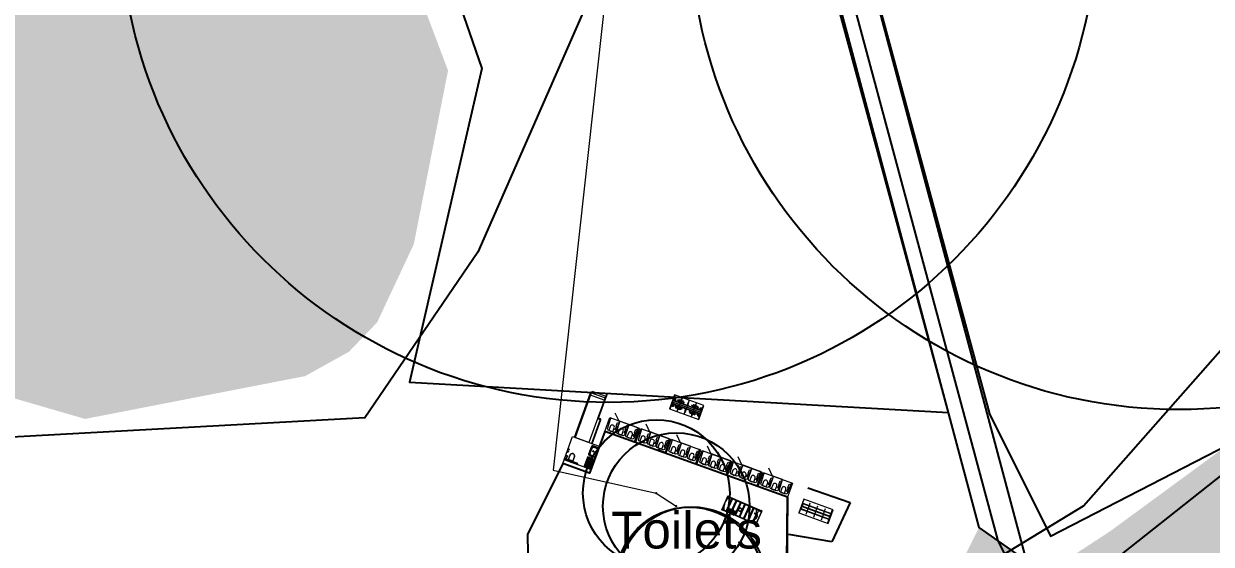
# Model space of a CAD drawing. Header units: metres. Extents: x 372109 to 376137, y 236217 to 239160.
# Drawn here: x 374176 to 374273.2, y 238316.3 to 238358.9 of the extents above; entities that cross this region are included whole.
import ezdxf

# ---------------------------------------------------------------- set-up
doc = ezdxf.new("R2010")
doc.units = ezdxf.units.M
doc.header["$MEASUREMENT"] = 0
doc.header["$PDMODE"] = 32
doc.header["$PDSIZE"] = 12
for name, color, linetype, lineweight, true_color in [('Areas ... Backstage', 16, 'Continuous', 25, 0x800000), ('Areas ... Camping', 96, 'Continuous', 25, 0x008000), ('Heras (internal)', 16, 'Continuous', 25, 0x800000), ('Natural ... Water', 176, 'Continuous', 25, 0x000080), ('NOC ... DK Radius', 216, 'Continuous', 25, 0x800080), ('Paths ... Roads', 56, 'Continuous', 25, 0x808000), ('Paths ... Trackway', 9, 'Continuous', 25, 0xc0c0c0), ('Power ... 32', 5, 'Continuous', 25, 0x0000ff), ('Power ... 63-3', 20, 'Continuous', 13, 0xfd5b07), ('Power ... Distro', 3, 'Continuous', 25, 0x00ff00), ('Services ... Water Lines', 5, 'Continuous', 25, 0x0000ff), ('Streets', 18, 'Continuous', 25, 0x000000), ('Structures', 18, 'Continuous', 18, 0x000000), ('Structures ... Internal', 9, 'Continuous', 0, 0xc0c0c0), ('Water ... Labels', 136, 'Continuous', 25, 0x008080), ('Water ... Points', 136, 'Continuous', 25, 0x008080)]:
    doc.layers.add(name, color=color, linetype=linetype, lineweight=lineweight, true_color=true_color)
doc.styles.add('textstyle165', font='Arial.ttf')

# ---------------------------------------------------------------- blocks, each defined once
blk = doc.blocks.new('Ontrax 3-bay Toilet')
at = {"layer": 'Structures', "flags": 128}
blk.add_lwpolyline([(1.276, 0.691), (1.276, 0.691), (1.276, 0.691), (1.276, -0.516), (-1.276, -0.516), (-1.276, 0.691)], close=True, dxfattribs=at)
at = {"layer": 'Structures ... Internal', "flags": 128}
for points in [[(-1.151, -0.516), (-1.276, -0.516), (-1.276, 0.691), (1.276, 0.691), (1.276, -0.516), (1.14, -0.516)], [(-1.224, -0.516), (-1.182, -0.516), (-1.183, -0.457), (-1.149, 0.425), (-1.072, 0.493), (-0.523, 0.493), (-0.442, 0.417), (-0.4, -0.516)], [(-1.163, 0.035), (-1.156, 0.228)], [(-1.096, -0.001), (-1.13, 0)], [(-1.121, 0.261), (-1.087, 0.259)], [(-1.054, 0.224), (-1.061, 0.032)], [(-0.937, 0.493), (-0.937, 0.155)], [(-0.585, 0.155), (-0.585, 0.493), (-0.937, 0.493)], [(-0.431, -0.516), (-0.389, -0.516), (-0.389, -0.457), (-0.356, 0.425), (-0.279, 0.493), (0.271, 0.493), (0.352, 0.417), (0.389, -0.516)], [(-0.37, 0.035), (-0.363, 0.228)], [(-0.303, -0.001), (-0.337, 0)], [(-0.328, 0.261), (-0.294, 0.259)], [(-0.261, 0.224), (-0.268, 0.032)], [(-0.145, 0.493), (-0.145, 0.155)], [(0.208, 0.155), (0.208, 0.493), (-0.145, 0.493)], [(0.357, -0.516), (0.399, -0.516), (0.398, -0.457), (0.432, 0.425), (0.509, 0.493), (1.058, 0.493), (1.139, 0.417), (1.181, -0.516)], [(0.417, 0.035), (0.424, 0.228)], [(0.484, -0.001), (0.45, 0)], [(0.46, 0.261), (0.494, 0.259)], [(0.527, 0.224), (0.52, 0.032)], [(0.641, 0.493), (0.641, 0.155)], [(0.994, 0.155), (0.994, 0.493), (0.641, 0.493)], [(-1.051, -0.349), (-1.178, -0.344), (-1.167, -0.041), (-1.04, -0.045), (-1.051, -0.349)], [(-1.158, -0.516), (-0.407, -0.516)], [(-0.389, -0.516), (0.357, -0.516)], [(-0.258, -0.349), (-0.385, -0.344), (-0.373, -0.041), (-0.248, -0.045), (-0.258, -0.349)], [(0.529, -0.349), (0.403, -0.344), (0.414, -0.041), (0.538, -0.045), (0.529, -0.349)], [(0.423, -0.458), (0.973, -1.008)]]:
    blk.add_lwpolyline(points, dxfattribs=at)
at = {"layer": 'Structures ... Internal'}
for points in [[(-1.13, 0), (-1.149, 0.001), (-1.164, 0.017), (-1.163, 0.035)], [(-1.156, 0.228), (-1.156, 0.247), (-1.14, 0.261), (-1.121, 0.261)], [(-1.061, 0.032), (-1.062, 0.013), (-1.077, -0.002), (-1.096, -0.001)], [(-1.087, 0.259), (-1.068, 0.259), (-1.053, 0.243), (-1.054, 0.224)], [(-0.937, 0.155), (-0.937, 0.057), (-0.858, -0.022), (-0.761, -0.022)], [(-0.774, 0.521), (-0.774, 0.526), (-0.768, 0.53), (-0.761, 0.53)], [(-0.761, 0.512), (-0.768, 0.512), (-0.774, 0.516), (-0.774, 0.521)], [(-0.772, 0.521), (-0.772, 0.524), (-0.767, 0.527), (-0.761, 0.527)], [(-0.761, 0.514), (-0.767, 0.514), (-0.772, 0.517), (-0.772, 0.521)], [(-0.761, 0.53), (-0.754, 0.53), (-0.748, 0.526), (-0.748, 0.521)], [(-0.761, 0.527), (-0.755, 0.527), (-0.75, 0.524), (-0.75, 0.521)], [(-0.748, 0.521), (-0.748, 0.516), (-0.754, 0.512), (-0.761, 0.512)], [(-0.75, 0.521), (-0.75, 0.517), (-0.755, 0.514), (-0.761, 0.514)], [(-0.761, -0.022), (-0.664, -0.022), (-0.585, 0.057), (-0.585, 0.155)], [(-0.337, 0), (-0.356, 0.001), (-0.371, 0.017), (-0.37, 0.035)], [(-0.363, 0.228), (-0.362, 0.247), (-0.347, 0.261), (-0.328, 0.261)], [(-0.268, 0.032), (-0.268, 0.013), (-0.284, -0.002), (-0.303, -0.001)], [(-0.294, 0.259), (-0.275, 0.259), (-0.26, 0.243), (-0.261, 0.224)], [(-0.145, 0.155), (-0.145, 0.057), (-0.066, -0.022), (0.032, -0.022)], [(0.018, 0.521), (0.018, 0.526), (0.024, 0.53), (0.032, 0.53)], [(0.032, 0.512), (0.024, 0.512), (0.018, 0.516), (0.018, 0.521)], [(0.021, 0.521), (0.021, 0.524), (0.026, 0.527), (0.032, 0.527)], [(0.032, 0.514), (0.026, 0.514), (0.021, 0.517), (0.021, 0.521)], [(0.032, 0.53), (0.039, 0.53), (0.045, 0.526), (0.045, 0.521)], [(0.032, 0.527), (0.037, 0.527), (0.042, 0.524), (0.042, 0.521)], [(0.045, 0.521), (0.045, 0.516), (0.039, 0.512), (0.032, 0.512)], [(0.042, 0.521), (0.042, 0.517), (0.037, 0.514), (0.032, 0.514)], [(0.032, -0.022), (0.129, -0.022), (0.208, 0.057), (0.208, 0.155)], [(0.45, 0), (0.431, 0.001), (0.417, 0.017), (0.417, 0.035)], [(0.424, 0.228), (0.425, 0.247), (0.441, 0.261), (0.46, 0.261)], [(0.52, 0.032), (0.519, 0.013), (0.503, -0.002), (0.484, -0.001)], [(0.494, 0.259), (0.513, 0.259), (0.527, 0.243), (0.527, 0.224)], [(0.641, 0.155), (0.641, 0.057), (0.72, -0.022), (0.817, -0.022)], [(0.804, 0.521), (0.804, 0.526), (0.81, 0.53), (0.817, 0.53)], [(0.817, 0.512), (0.81, 0.512), (0.804, 0.516), (0.804, 0.521)], [(0.807, 0.521), (0.807, 0.524), (0.811, 0.527), (0.817, 0.527)], [(0.817, 0.514), (0.811, 0.514), (0.807, 0.517), (0.807, 0.521)], [(0.817, 0.53), (0.825, 0.53), (0.831, 0.526), (0.831, 0.521)], [(0.817, 0.527), (0.823, 0.527), (0.828, 0.524), (0.828, 0.521)], [(0.831, 0.521), (0.831, 0.516), (0.825, 0.512), (0.817, 0.512)], [(0.828, 0.521), (0.828, 0.517), (0.823, 0.514), (0.817, 0.514)], [(0.817, -0.022), (0.915, -0.022), (0.994, 0.057), (0.994, 0.155)], [(-1.118, -0.528), (-1.125, -0.521), (-1.125, -0.51), (-1.118, -0.503)], [(-1.118, -0.503), (-1.112, -0.496), (-1.1, -0.496), (-1.093, -0.503)], [(-1.093, -0.528), (-1.1, -0.535), (-1.112, -0.535), (-1.118, -0.528)], [(-1.093, -0.503), (-1.087, -0.51), (-1.087, -0.521), (-1.093, -0.528)], [(-0.324, -0.528), (-0.33, -0.521), (-0.33, -0.51), (-0.324, -0.503)], [(-0.324, -0.503), (-0.317, -0.496), (-0.305, -0.496), (-0.299, -0.503)], [(-0.299, -0.528), (-0.305, -0.535), (-0.317, -0.535), (-0.324, -0.528)], [(-0.299, -0.503), (-0.289, -0.513), (-0.294, -0.524), (-0.299, -0.528)], [(0.461, -0.514), (0.461, -0.504), (0.469, -0.496), (0.479, -0.496)], [(0.479, -0.531), (0.469, -0.531), (0.461, -0.523), (0.461, -0.514)], [(0.479, -0.496), (0.488, -0.496), (0.496, -0.504), (0.496, -0.514)], [(0.496, -0.514), (0.496, -0.523), (0.488, -0.531), (0.479, -0.531)]]:
    blk.add_open_spline(points, degree=3, dxfattribs=at)
blk = doc.blocks.new('Ontrax 4-bay Urinal')
at = {"layer": 'Structures', "flags": 128}
blk.add_lwpolyline([(1.276, 0.58), (-1.276, 0.58), (-1.276, -0.626), (1.276, -0.626), (1.276, 0.58)], close=True, dxfattribs=at)
at = {"layer": 'Structures ... Internal', "flags": 128}
for points in [[(-1.234, 0.58), (-1.234, -0.626)], [(1.234, -0.279), (-1.234, -0.279), (-1.234, 0.233), (1.234, 0.233), (1.234, -0.279)], [(1.234, -0.046), (-1.234, -0.046), (-1.234, 0), (1.234, 0), (1.234, -0.046)], [(-1.208, 0), (-1.208, 0.208), (1.208, 0.208), (1.208, 0)], [(-0.664, 0.467), (-0.664, 0)], [(0, 0.467), (0, 0)], [(0.664, 0.467), (0.664, 0)], [(1.233, 0.58), (1.233, -0.626)], [(-1.208, -0.046), (-1.208, -0.254), (1.208, -0.254), (1.208, -0.046)], [(-0.664, -0.046), (-0.664, -0.513)], [(0, -0.046), (0, -0.513)], [(0.664, -0.046), (0.664, -0.513)]]:
    blk.add_lwpolyline(points, dxfattribs=at)
blk = doc.blocks.new('Ontrax Sink Unit')
at = {"layer": 'Structures', "flags": 128}
blk.add_lwpolyline([(1.276, 0.613), (-1.275, 0.613), (-1.275, -0.594), (1.276, -0.594), (1.276, 0.613)], close=True, dxfattribs=at)
at = {"layer": 'Structures ... Internal', "flags": 128}
for points in [[(-1.234, 0.613), (-1.234, -0.594)], [(1.234, 0), (-1.234, 0), (-1.234, 0.036), (1.234, 0.036), (1.234, 0)], [(1.234, -0.161), (-1.233, -0.161), (-1.233, 0.181), (1.234, 0.181), (1.234, -0.161)], [(1.234, -0.11), (-1.233, -0.11), (-1.233, 0.13), (1.234, 0.13), (1.234, -0.11)], [(-1.217, 0.321), (-1.217, 0.206), (-1.208, 0.197), (-1.091, 0.195)], [(-0.805, 0.35), (-0.716, 0.25)], [(-0.672, 0.293), (-0.773, 0.383)], [(-0.651, 0.391), (-0.618, 0.504), (-0.586, 0.391)], [(-0.622, 0.406), (-0.622, 0.362)], [(-0.618, 0.613), (-0.618, 0.41)], [(-0.618, 0.329), (-0.618, 0.036)], [(-0.614, 0.362), (-0.614, 0.393), (-0.614, 0.406)], [(-0.563, 0.293), (-0.462, 0.383)], [(-0.429, 0.35), (-0.519, 0.249)], [(0, 0.613), (0, 0.036)], [(0, -0.594), (0, 0)], [(0.428, 0.35), (0.518, 0.249)], [(0.561, 0.293), (0.461, 0.383)], [(0.649, 0.391), (0.617, 0.504), (0.585, 0.391)], [(0.613, 0.362), (0.613, 0.393), (0.613, 0.406)], [(0.617, 0.613), (0.617, 0.41)], [(0.617, 0.329), (0.617, 0.036)], [(0.621, 0.406), (0.621, 0.362)], [(0.671, 0.293), (0.771, 0.383)], [(0.804, 0.35), (0.714, 0.25)], [(1.216, 0.321), (1.216, 0.206), (1.207, 0.197), (1.09, 0.195)], [(1.234, 0.613), (1.234, -0.594)], [(-1.217, -0.302), (-1.217, -0.186), (-1.208, -0.177), (-1.091, -0.176)], [(-0.805, -0.33), (-0.716, -0.23)], [(-0.672, -0.274), (-0.773, -0.363)], [(-0.651, -0.371), (-0.618, -0.485), (-0.586, -0.371)], [(-0.622, -0.387), (-0.622, -0.343)], [(-0.618, -0.31), (-0.618, 0)], [(-0.618, -0.594), (-0.618, -0.391)], [(-0.614, -0.343), (-0.614, -0.373), (-0.614, -0.387)], [(-0.563, -0.273), (-0.462, -0.363)], [(-0.429, -0.33), (-0.519, -0.23)], [(0.428, -0.33), (0.518, -0.23)], [(0.561, -0.273), (0.461, -0.363)], [(0.649, -0.371), (0.617, -0.485), (0.585, -0.371)], [(0.613, -0.343), (0.613, -0.373), (0.613, -0.387)], [(0.617, -0.31), (0.617, 0)], [(0.617, -0.594), (0.617, -0.391)], [(0.621, -0.387), (0.621, -0.343)], [(0.671, -0.274), (0.771, -0.363)], [(0.804, -0.33), (0.714, -0.23)], [(1.216, -0.302), (1.216, -0.186), (1.207, -0.177), (1.09, -0.176)]]:
    blk.add_lwpolyline(points, dxfattribs=at)
at = {"layer": 'Structures ... Internal'}
for points in [[(-1.073, 0.341), (-1.132, 0.401), (-1.233, 0.39), (-1.233, 0.39)], [(-1.123, 0.294), (-1.156, 0.327), (-1.217, 0.321), (-1.217, 0.321)], [(-1.091, 0.195), (-1.091, 0.195), (-1.089, 0.26), (-1.123, 0.294)], [(-1.017, 0.18), (-1.017, 0.18), (-1.013, 0.282), (-1.073, 0.341)], [(-0.917, 0.284), (-0.917, 0.3), (-0.904, 0.313), (-0.889, 0.313)], [(-0.889, 0.256), (-0.904, 0.256), (-0.917, 0.269), (-0.917, 0.284)], [(-0.889, 0.313), (-0.873, 0.313), (-0.861, 0.3), (-0.861, 0.284)], [(-0.861, 0.284), (-0.861, 0.269), (-0.873, 0.256), (-0.889, 0.256)], [(-0.781, 0.323), (-0.829, 0.265), (-0.815, 0.181), (-0.815, 0.181)], [(-0.805, 0.383), (-0.814, 0.374), (-0.814, 0.359), (-0.805, 0.35)], [(-0.773, 0.383), (-0.782, 0.392), (-0.796, 0.392), (-0.805, 0.383)], [(-0.622, 0.393), (-0.64, 0.393), (-0.699, 0.39), (-0.745, 0.359)], [(-0.716, 0.25), (-0.699, 0.233), (-0.681, 0.241), (-0.672, 0.25)], [(-0.705, 0.258), (-0.711, 0.265), (-0.711, 0.276), (-0.705, 0.282)], [(-0.705, 0.282), (-0.698, 0.289), (-0.687, 0.289), (-0.681, 0.282)], [(-0.681, 0.258), (-0.687, 0.252), (-0.698, 0.252), (-0.705, 0.258)], [(-0.681, 0.282), (-0.674, 0.276), (-0.674, 0.265), (-0.681, 0.258)], [(-0.672, 0.25), (-0.663, 0.259), (-0.656, 0.277), (-0.672, 0.293)], [(-0.63, 0.358), (-0.637, 0.351), (-0.637, 0.341), (-0.63, 0.334)], [(-0.622, 0.362), (-0.625, 0.362), (-0.628, 0.36), (-0.63, 0.358)], [(-0.63, 0.334), (-0.623, 0.328), (-0.613, 0.328), (-0.606, 0.334)], [(-0.618, 0.41), (-0.62, 0.41), (-0.622, 0.409), (-0.622, 0.406)], [(-0.614, 0.406), (-0.614, 0.409), (-0.616, 0.41), (-0.618, 0.41)], [(-0.614, 0.393), (-0.598, 0.393), (-0.537, 0.39), (-0.489, 0.358)], [(-0.606, 0.358), (-0.609, 0.36), (-0.611, 0.362), (-0.614, 0.362)], [(-0.606, 0.334), (-0.6, 0.341), (-0.6, 0.351), (-0.606, 0.358)], [(-0.563, 0.249), (-0.572, 0.258), (-0.579, 0.277), (-0.563, 0.293)], [(-0.519, 0.249), (-0.535, 0.233), (-0.553, 0.24), (-0.563, 0.249)], [(-0.554, 0.282), (-0.56, 0.275), (-0.56, 0.265), (-0.554, 0.258)], [(-0.53, 0.282), (-0.537, 0.288), (-0.547, 0.288), (-0.554, 0.282)], [(-0.554, 0.258), (-0.547, 0.252), (-0.537, 0.252), (-0.53, 0.258)], [(-0.53, 0.258), (-0.524, 0.265), (-0.524, 0.275), (-0.53, 0.282)], [(-0.462, 0.383), (-0.453, 0.392), (-0.438, 0.392), (-0.429, 0.383)], [(-0.453, 0.323), (-0.41, 0.258), (-0.42, 0.18), (-0.42, 0.18)], [(-0.429, 0.383), (-0.42, 0.374), (-0.42, 0.359), (-0.429, 0.35)], [(-0.346, 0.312), (-0.361, 0.312), (-0.374, 0.3), (-0.374, 0.284)], [(-0.374, 0.284), (-0.374, 0.268), (-0.361, 0.256), (-0.346, 0.256)], [(-0.317, 0.284), (-0.317, 0.3), (-0.33, 0.312), (-0.346, 0.312)], [(-0.346, 0.256), (-0.33, 0.256), (-0.317, 0.268), (-0.317, 0.284)], [(-0.031, 0.18), (-0.031, 0.448), (0.001, 0.504), (0.001, 0.504)], [(0.001, 0.504), (0.001, 0.504), (0.033, 0.449), (0.033, 0.18)], [(0.316, 0.284), (0.316, 0.3), (0.329, 0.312), (0.345, 0.312)], [(0.345, 0.256), (0.329, 0.256), (0.316, 0.268), (0.316, 0.284)], [(0.345, 0.312), (0.36, 0.312), (0.373, 0.3), (0.373, 0.284)], [(0.373, 0.284), (0.373, 0.268), (0.36, 0.256), (0.345, 0.256)], [(0.452, 0.323), (0.409, 0.258), (0.419, 0.18), (0.419, 0.18)], [(0.428, 0.383), (0.419, 0.374), (0.419, 0.359), (0.428, 0.35)], [(0.461, 0.383), (0.452, 0.392), (0.437, 0.392), (0.428, 0.383)], [(0.613, 0.393), (0.597, 0.393), (0.536, 0.39), (0.488, 0.358)], [(0.518, 0.249), (0.534, 0.233), (0.552, 0.24), (0.561, 0.249)], [(0.529, 0.258), (0.522, 0.265), (0.522, 0.275), (0.529, 0.282)], [(0.529, 0.282), (0.535, 0.288), (0.546, 0.288), (0.553, 0.282)], [(0.553, 0.258), (0.546, 0.252), (0.535, 0.252), (0.529, 0.258)], [(0.553, 0.282), (0.559, 0.275), (0.559, 0.265), (0.553, 0.258)], [(0.561, 0.249), (0.57, 0.258), (0.578, 0.277), (0.561, 0.293)], [(0.605, 0.334), (0.599, 0.341), (0.599, 0.351), (0.605, 0.358)], [(0.605, 0.358), (0.607, 0.36), (0.61, 0.362), (0.613, 0.362)], [(0.629, 0.334), (0.622, 0.328), (0.612, 0.328), (0.605, 0.334)], [(0.613, 0.406), (0.613, 0.409), (0.615, 0.41), (0.617, 0.41)], [(0.617, 0.41), (0.619, 0.41), (0.621, 0.409), (0.621, 0.406)], [(0.621, 0.393), (0.639, 0.393), (0.698, 0.39), (0.744, 0.359)], [(0.621, 0.362), (0.624, 0.362), (0.627, 0.36), (0.629, 0.358)], [(0.629, 0.358), (0.635, 0.351), (0.635, 0.341), (0.629, 0.334)], [(0.671, 0.25), (0.662, 0.259), (0.654, 0.277), (0.671, 0.293)], [(0.714, 0.25), (0.698, 0.233), (0.68, 0.241), (0.671, 0.25)], [(0.68, 0.282), (0.673, 0.276), (0.673, 0.265), (0.68, 0.258)], [(0.703, 0.282), (0.697, 0.289), (0.686, 0.289), (0.68, 0.282)], [(0.68, 0.258), (0.686, 0.252), (0.697, 0.252), (0.703, 0.258)], [(0.703, 0.258), (0.71, 0.265), (0.71, 0.276), (0.703, 0.282)], [(0.771, 0.383), (0.78, 0.392), (0.795, 0.392), (0.804, 0.383)], [(0.78, 0.323), (0.828, 0.265), (0.813, 0.181), (0.813, 0.181)], [(0.804, 0.383), (0.813, 0.374), (0.813, 0.359), (0.804, 0.35)], [(0.888, 0.313), (0.872, 0.313), (0.859, 0.3), (0.859, 0.284)], [(0.859, 0.284), (0.859, 0.269), (0.872, 0.256), (0.888, 0.256)], [(0.916, 0.284), (0.916, 0.3), (0.903, 0.313), (0.888, 0.313)], [(0.888, 0.256), (0.903, 0.256), (0.916, 0.269), (0.916, 0.284)], [(1.016, 0.18), (1.016, 0.18), (1.012, 0.282), (1.072, 0.341)], [(1.072, 0.341), (1.131, 0.401), (1.232, 0.39), (1.232, 0.39)], [(1.09, 0.195), (1.09, 0.195), (1.088, 0.26), (1.121, 0.294)], [(1.121, 0.294), (1.155, 0.327), (1.216, 0.321), (1.216, 0.321)], [(-1.073, -0.321), (-1.132, -0.381), (-1.233, -0.37), (-1.233, -0.37)], [(-1.123, -0.274), (-1.156, -0.308), (-1.217, -0.302), (-1.217, -0.302)], [(-1.091, -0.176), (-1.091, -0.176), (-1.089, -0.241), (-1.123, -0.274)], [(-1.017, -0.16), (-1.017, -0.16), (-1.013, -0.262), (-1.073, -0.321)], [(-0.889, -0.236), (-0.904, -0.236), (-0.917, -0.249), (-0.917, -0.265)], [(-0.917, -0.265), (-0.917, -0.28), (-0.904, -0.293), (-0.889, -0.293)], [(-0.861, -0.265), (-0.861, -0.249), (-0.873, -0.236), (-0.889, -0.236)], [(-0.889, -0.293), (-0.873, -0.293), (-0.861, -0.28), (-0.861, -0.265)], [(-0.781, -0.303), (-0.829, -0.245), (-0.815, -0.161), (-0.815, -0.161)], [(-0.805, -0.363), (-0.814, -0.354), (-0.814, -0.339), (-0.805, -0.33)], [(-0.773, -0.363), (-0.782, -0.372), (-0.796, -0.372), (-0.805, -0.363)], [(-0.622, -0.373), (-0.64, -0.373), (-0.699, -0.37), (-0.745, -0.339)], [(-0.716, -0.23), (-0.699, -0.214), (-0.681, -0.221), (-0.672, -0.23)], [(-0.705, -0.239), (-0.711, -0.245), (-0.711, -0.256), (-0.705, -0.262)], [(-0.681, -0.239), (-0.687, -0.232), (-0.698, -0.232), (-0.705, -0.239)], [(-0.705, -0.262), (-0.698, -0.269), (-0.687, -0.269), (-0.681, -0.262)], [(-0.681, -0.262), (-0.674, -0.256), (-0.674, -0.245), (-0.681, -0.239)], [(-0.672, -0.23), (-0.663, -0.239), (-0.656, -0.257), (-0.672, -0.274)], [(-0.63, -0.338), (-0.637, -0.332), (-0.637, -0.321), (-0.63, -0.315)], [(-0.63, -0.315), (-0.623, -0.308), (-0.613, -0.308), (-0.606, -0.315)], [(-0.622, -0.343), (-0.625, -0.342), (-0.628, -0.341), (-0.63, -0.338)], [(-0.618, -0.391), (-0.62, -0.391), (-0.622, -0.389), (-0.622, -0.387)], [(-0.614, -0.387), (-0.614, -0.389), (-0.616, -0.391), (-0.618, -0.391)], [(-0.606, -0.338), (-0.609, -0.341), (-0.611, -0.342), (-0.614, -0.343)], [(-0.614, -0.373), (-0.598, -0.373), (-0.537, -0.371), (-0.489, -0.339)], [(-0.606, -0.315), (-0.6, -0.321), (-0.6, -0.332), (-0.606, -0.338)], [(-0.563, -0.23), (-0.572, -0.239), (-0.579, -0.257), (-0.563, -0.273)], [(-0.519, -0.23), (-0.535, -0.213), (-0.553, -0.221), (-0.563, -0.23)], [(-0.554, -0.262), (-0.56, -0.256), (-0.56, -0.245), (-0.554, -0.238)], [(-0.554, -0.238), (-0.547, -0.232), (-0.537, -0.232), (-0.53, -0.238)], [(-0.53, -0.262), (-0.537, -0.269), (-0.547, -0.269), (-0.554, -0.262)], [(-0.53, -0.238), (-0.524, -0.245), (-0.524, -0.256), (-0.53, -0.262)], [(-0.462, -0.363), (-0.453, -0.372), (-0.438, -0.372), (-0.429, -0.363)], [(-0.453, -0.303), (-0.41, -0.238), (-0.42, -0.161), (-0.42, -0.161)], [(-0.429, -0.363), (-0.42, -0.354), (-0.42, -0.339), (-0.429, -0.33)], [(-0.374, -0.264), (-0.374, -0.249), (-0.361, -0.236), (-0.346, -0.236)], [(-0.346, -0.293), (-0.361, -0.293), (-0.374, -0.28), (-0.374, -0.264)], [(-0.346, -0.236), (-0.33, -0.236), (-0.317, -0.249), (-0.317, -0.264)], [(-0.317, -0.264), (-0.317, -0.28), (-0.33, -0.293), (-0.346, -0.293)], [(-0.031, -0.161), (-0.031, -0.428), (0.001, -0.485), (0.001, -0.485)], [(0.001, -0.485), (0.001, -0.485), (0.033, -0.429), (0.033, -0.161)], [(0.345, -0.236), (0.329, -0.236), (0.316, -0.249), (0.316, -0.264)], [(0.316, -0.264), (0.316, -0.28), (0.329, -0.293), (0.345, -0.293)], [(0.373, -0.264), (0.373, -0.249), (0.36, -0.236), (0.345, -0.236)], [(0.345, -0.293), (0.36, -0.293), (0.373, -0.28), (0.373, -0.264)], [(0.452, -0.303), (0.409, -0.238), (0.419, -0.161), (0.419, -0.161)], [(0.428, -0.363), (0.419, -0.354), (0.419, -0.339), (0.428, -0.33)], [(0.461, -0.363), (0.452, -0.372), (0.437, -0.372), (0.428, -0.363)], [(0.613, -0.373), (0.597, -0.373), (0.536, -0.371), (0.488, -0.339)], [(0.518, -0.23), (0.534, -0.213), (0.552, -0.221), (0.561, -0.23)], [(0.529, -0.238), (0.522, -0.245), (0.522, -0.256), (0.529, -0.262)], [(0.553, -0.238), (0.546, -0.232), (0.535, -0.232), (0.529, -0.238)], [(0.529, -0.262), (0.535, -0.269), (0.546, -0.269), (0.553, -0.262)], [(0.553, -0.262), (0.559, -0.256), (0.559, -0.245), (0.553, -0.238)], [(0.561, -0.23), (0.57, -0.239), (0.578, -0.257), (0.561, -0.273)], [(0.605, -0.315), (0.599, -0.321), (0.599, -0.332), (0.605, -0.338)], [(0.629, -0.315), (0.622, -0.308), (0.612, -0.308), (0.605, -0.315)], [(0.605, -0.338), (0.607, -0.341), (0.61, -0.342), (0.613, -0.343)], [(0.613, -0.387), (0.613, -0.389), (0.615, -0.391), (0.617, -0.391)], [(0.617, -0.391), (0.619, -0.391), (0.621, -0.389), (0.621, -0.387)], [(0.621, -0.343), (0.624, -0.342), (0.627, -0.341), (0.629, -0.338)], [(0.621, -0.373), (0.639, -0.373), (0.698, -0.37), (0.744, -0.339)], [(0.629, -0.338), (0.635, -0.332), (0.635, -0.321), (0.629, -0.315)], [(0.671, -0.23), (0.662, -0.239), (0.654, -0.257), (0.671, -0.274)], [(0.714, -0.23), (0.698, -0.214), (0.68, -0.221), (0.671, -0.23)], [(0.68, -0.262), (0.673, -0.256), (0.673, -0.245), (0.68, -0.239)], [(0.68, -0.239), (0.686, -0.232), (0.697, -0.232), (0.703, -0.239)], [(0.703, -0.262), (0.697, -0.269), (0.686, -0.269), (0.68, -0.262)], [(0.703, -0.239), (0.71, -0.245), (0.71, -0.256), (0.703, -0.262)], [(0.771, -0.363), (0.78, -0.372), (0.795, -0.372), (0.804, -0.363)], [(0.78, -0.303), (0.828, -0.245), (0.813, -0.161), (0.813, -0.161)], [(0.804, -0.363), (0.813, -0.354), (0.813, -0.339), (0.804, -0.33)], [(0.859, -0.265), (0.859, -0.249), (0.872, -0.236), (0.888, -0.236)], [(0.888, -0.293), (0.872, -0.293), (0.859, -0.28), (0.859, -0.265)], [(0.888, -0.236), (0.903, -0.236), (0.916, -0.249), (0.916, -0.265)], [(0.916, -0.265), (0.916, -0.28), (0.903, -0.293), (0.888, -0.293)], [(1.016, -0.16), (1.016, -0.16), (1.012, -0.262), (1.072, -0.321)], [(1.072, -0.321), (1.131, -0.381), (1.232, -0.37), (1.232, -0.37)], [(1.09, -0.176), (1.09, -0.176), (1.088, -0.241), (1.121, -0.274)], [(1.121, -0.274), (1.155, -0.308), (1.216, -0.302), (1.216, -0.302)]]:
    blk.add_open_spline(points, degree=3, dxfattribs=at)
blk = doc.blocks.new('Ontrax Vacuum Tank')
at = {"layer": 'Structures'}
for p, q in [((-1.349, -0.574), (-1.349, 0.646)), ((-1.349, 0.646), (1.681, 0.646)), ((1.681, 0.646), (1.681, -0.574)), ((-0.852, -0.574), (-1.349, -0.574)), ((1.681, -0.574), (-0.286, -0.574))]:
    blk.add_line(p, q, dxfattribs=at)
at = {"layer": 'Structures ... Internal'}
for p, q in [((-1.271, 0.646), (-1.349, 0.646)), ((-1.349, 0.646), (-1.349, 0.568)), ((-1.349, 0.568), (-1.271, 0.568)), ((-1.344, 0.573), (-1.344, 0.641)), ((-1.344, 0.641), (-1.276, 0.641)), ((-1.276, 0.573), (-1.344, 0.573)), ((-1.276, 0.641), (-1.276, 0.573)), ((-1.271, 0.568), (-1.271, 0.646)), ((-1.179, 0.568), (-1.271, 0.568)), ((-1.271, 0.568), (-1.271, 0.437)), ((-0.988, 0.574), (-1.154, 0.574)), ((-0.988, 0.584), (-0.988, -0.529)), ((-0.929, 0.589), (-0.983, 0.589)), ((-0.983, -0.529), (-0.983, 0.584)), ((-0.983, 0.584), (-0.929, 0.584)), ((-0.929, 0.584), (-0.929, -0.529)), ((-0.924, -0.529), (-0.924, 0.584)), ((-0.602, 0.574), (-0.924, 0.574)), ((-0.602, 0.584), (-0.602, -0.529)), ((-0.543, 0.589), (-0.597, 0.589)), ((-0.597, -0.529), (-0.597, 0.584)), ((-0.597, 0.584), (-0.543, 0.584)), ((-0.543, 0.584), (-0.543, -0.529)), ((-0.538, -0.529), (-0.538, 0.584)), ((-0.215, 0.574), (-0.538, 0.574)), ((-0.215, 0.584), (-0.215, -0.529)), ((-0.156, 0.589), (-0.21, 0.589)), ((-0.21, -0.529), (-0.21, 0.584)), ((-0.21, 0.584), (-0.156, 0.584)), ((-0.156, 0.584), (-0.156, -0.529)), ((-0.151, -0.529), (-0.151, 0.584)), ((0.169, 0.574), (-0.151, 0.574)), ((0.169, 0.584), (0.169, -0.529)), ((0.228, 0.589), (0.174, 0.589)), ((0.174, -0.529), (0.174, 0.584)), ((0.174, 0.584), (0.228, 0.584)), ((0.228, 0.584), (0.228, -0.529)), ((0.233, -0.529), (0.233, 0.584)), ((0.556, 0.574), (0.233, 0.574)), ((0.556, 0.584), (0.556, -0.529)), ((0.615, 0.589), (0.561, 0.589)), ((0.561, -0.529), (0.561, 0.584)), ((0.561, 0.584), (0.615, 0.584)), ((0.615, 0.584), (0.615, -0.529)), ((0.62, -0.529), (0.62, 0.584)), ((0.942, 0.574), (0.62, 0.574)), ((0.942, 0.584), (0.942, -0.529)), ((1.001, 0.589), (0.947, 0.589)), ((0.947, -0.529), (0.947, 0.584)), ((0.947, 0.584), (1.001, 0.584)), ((1.001, 0.584), (1.001, -0.529)), ((1.006, -0.529), (1.006, 0.584)), ((1.171, 0.574), (1.006, 0.574)), ((1.196, 0.568), (1.681, 0.568)), ((1.405, 0.236), (1.222, 0.236)), ((1.222, 0.19), (1.405, 0.19)), ((1.681, 0.568), (1.414, 0.568)), ((1.414, 0.568), (1.414, 0.235)), ((1.414, 0.19), (1.414, -0.072)), ((1.414, -0.072), (1.414, 0.03)), ((1.46, 0.031), (1.46, -0.095)), ((1.481, 0.115), (1.481, -0.068)), ((1.526, -0.068), (1.526, 0.115)), ((1.681, 0.646), (1.603, 0.646)), ((1.603, 0.646), (1.603, 0.568)), ((1.603, 0.568), (1.681, 0.568)), ((1.608, 0.573), (1.608, 0.641)), ((1.608, 0.641), (1.676, 0.641)), ((1.676, 0.573), (1.608, 0.573)), ((1.676, 0.641), (1.676, 0.573)), ((1.681, 0.568), (1.681, 0.646)), ((1.681, 0.568), (1.681, -0.496)), ((1.681, -0.496), (1.681, 0.568)), ((-1.271, -0.496), (-1.349, -0.496)), ((-1.349, -0.496), (-1.349, -0.574)), ((-1.349, -0.574), (-1.271, -0.574)), ((-1.344, -0.569), (-1.344, -0.501)), ((-1.344, -0.501), (-1.276, -0.501)), ((-1.276, -0.569), (-1.344, -0.569)), ((-1.276, -0.501), (-1.276, -0.569)), ((-1.271, -0.496), (-1.271, -0.378)), ((-1.271, -0.574), (-1.271, -0.496)), ((-1.202, -0.496), (-1.271, -0.496)), ((-1.154, -0.519), (-0.988, -0.519)), ((-0.929, -0.529), (-0.983, -0.529)), ((-0.983, -0.534), (-0.929, -0.534)), ((-0.924, -0.519), (-0.852, -0.519)), ((-0.852, -0.242), (-0.852, -0.588)), ((-0.847, -0.588), (-0.847, -0.242)), ((-0.828, -0.23), (-0.84, -0.23)), ((-0.84, -0.235), (-0.828, -0.235)), ((-0.828, -0.595), (-0.84, -0.595)), ((-0.84, -0.6), (-0.828, -0.6)), ((-0.821, -0.242), (-0.821, -0.588)), ((-0.816, -0.588), (-0.816, -0.242)), ((-0.816, -0.519), (-0.707, -0.519)), ((-0.707, -0.574), (-0.816, -0.574)), ((-0.707, -0.242), (-0.707, -0.588)), ((-0.702, -0.588), (-0.702, -0.242)), ((-0.683, -0.23), (-0.695, -0.23)), ((-0.695, -0.235), (-0.683, -0.235)), ((-0.683, -0.595), (-0.695, -0.595)), ((-0.695, -0.6), (-0.683, -0.6)), ((-0.676, -0.242), (-0.676, -0.588)), ((-0.671, -0.588), (-0.671, -0.242)), ((-0.671, -0.519), (-0.602, -0.519)), ((-0.467, -0.574), (-0.671, -0.574)), ((-0.543, -0.529), (-0.597, -0.529)), ((-0.597, -0.534), (-0.543, -0.534)), ((-0.538, -0.519), (-0.467, -0.519)), ((-0.467, -0.242), (-0.467, -0.588)), ((-0.462, -0.588), (-0.462, -0.242)), ((-0.443, -0.23), (-0.455, -0.23)), ((-0.455, -0.235), (-0.443, -0.235)), ((-0.443, -0.595), (-0.455, -0.595)), ((-0.455, -0.6), (-0.443, -0.6)), ((-0.436, -0.242), (-0.436, -0.588)), ((-0.431, -0.588), (-0.431, -0.242)), ((-0.431, -0.519), (-0.322, -0.519)), ((-0.322, -0.574), (-0.431, -0.574)), ((-0.322, -0.242), (-0.322, -0.588)), ((-0.317, -0.588), (-0.317, -0.242)), ((-0.298, -0.23), (-0.31, -0.23)), ((-0.31, -0.235), (-0.298, -0.235)), ((-0.298, -0.595), (-0.31, -0.595)), ((-0.31, -0.6), (-0.298, -0.6)), ((-0.291, -0.242), (-0.291, -0.588)), ((-0.286, -0.588), (-0.286, -0.242)), ((-0.286, -0.519), (-0.215, -0.519)), ((-0.156, -0.529), (-0.21, -0.529)), ((-0.21, -0.534), (-0.156, -0.534)), ((-0.151, -0.519), (0.169, -0.519)), ((0.228, -0.529), (0.174, -0.529)), ((0.174, -0.534), (0.228, -0.534)), ((0.233, -0.519), (0.556, -0.519)), ((0.615, -0.529), (0.561, -0.529)), ((0.561, -0.534), (0.615, -0.534)), ((0.62, -0.519), (0.942, -0.519)), ((1.001, -0.529), (0.947, -0.529)), ((0.947, -0.534), (1.001, -0.534)), ((1.006, -0.519), (1.171, -0.519)), ((1.681, -0.496), (1.225, -0.496)), ((1.405, -0.144), (1.389, -0.144)), ((1.389, -0.189), (1.405, -0.189)), ((1.39, -0.072), (1.414, -0.072)), ((1.437, -0.118), (1.391, -0.118)), ((1.414, -0.118), (1.414, -0.143)), ((1.414, -0.189), (1.414, -0.496)), ((1.414, -0.496), (1.681, -0.496)), ((1.681, -0.496), (1.603, -0.496)), ((1.603, -0.496), (1.603, -0.574)), ((1.603, -0.574), (1.681, -0.574)), ((1.608, -0.569), (1.608, -0.501)), ((1.608, -0.501), (1.676, -0.501)), ((1.676, -0.569), (1.608, -0.569)), ((1.676, -0.501), (1.676, -0.569)), ((1.681, -0.574), (1.681, -0.496))]:
    blk.add_line(p, q, dxfattribs=at)
at = {"layer": 'Structures ... Internal', "flags": 128}
for points in [[(-1.154, 0.574, 0.259153), (-1.215, 0.54, 0.074404), (-1.307, 0.328, 0.030081), (-1.339, 0.168, 0.034801), (-1.349, 0.027)], [(-1.349, 0.027, 0.036241), (-1.339, -0.108, 0.029259), (-1.305, -0.272, 0.072215), (-1.214, -0.486, 0.260818), (-1.154, -0.519)], [(-0.597, 0.589, 0.414213), (-0.602, 0.584)], [(-0.538, 0.584, 0.414214), (-0.543, 0.589)], [(-0.21, 0.589, 0.414213), (-0.215, 0.584)], [(-0.151, 0.584, 0.414214), (-0.156, 0.589)], [(0.009, 0.162, 0.414214), (-0.126, 0.027)], [(-0.126, 0.027, 0.414213), (0.009, -0.108)], [(-0.121, 0.027, -0.414214), (0.009, 0.157)], [(0.009, -0.103, -0.414214), (-0.121, 0.027)], [(0.144, 0.027, 0.414214), (0.009, 0.162)], [(0.009, 0.157, -0.414214), (0.139, 0.027)], [(0.009, -0.108, 0.414214), (0.144, 0.027)], [(0.139, 0.027, -0.414214), (0.009, -0.103)], [(0.174, 0.589, 0.414213), (0.169, 0.584)], [(0.233, 0.584, 0.414214), (0.228, 0.589)], [(0.561, 0.589, 0.414213), (0.556, 0.584)], [(0.62, 0.584, 0.414214), (0.615, 0.589)], [(0.947, 0.589, 0.414213), (0.942, 0.584)], [(1.006, 0.584, 0.414214), (1.001, 0.589)], [(1.352, 0.236, 0.08619), (1.257, 0.522, 0.276919), (1.171, 0.574)], [(1.171, -0.519, 0.249942), (1.244, -0.48, 0.088898), (1.333, -0.278, 0.031987), (1.357, -0.139, 0.02714), (1.366, 0.027)], [(1.222, 0.236, 0.414214), (1.199, 0.213)], [(1.199, 0.213, 0.414213), (1.222, 0.19)], [(1.366, 0.027, 0.013518), (1.364, 0.111, 0.014233), (1.358, 0.19)], [(1.526, 0.115, 0.414214), (1.405, 0.236)], [(1.405, 0.19, -0.414213), (1.481, 0.115)], [(1.414, 0.03, -0.189651), (1.421, 0.047, -0.201524), (1.436, 0.054)], [(1.436, 0.054, -0.422067), (1.46, 0.031)], [(-0.84, -0.23, 0.414214), (-0.852, -0.242)], [(-0.852, -0.588, 0.414215), (-0.84, -0.6)], [(-0.847, -0.242, -0.414213), (-0.84, -0.235)], [(-0.84, -0.595, -0.414213), (-0.847, -0.588)], [(-0.816, -0.242, 0.414214), (-0.828, -0.23)], [(-0.828, -0.235, -0.414214), (-0.821, -0.242)], [(-0.821, -0.588, -0.414215), (-0.828, -0.595)], [(-0.828, -0.6, 0.414213), (-0.816, -0.588)], [(-0.695, -0.23, 0.414214), (-0.707, -0.242)], [(-0.707, -0.588, 0.414215), (-0.695, -0.6)], [(-0.702, -0.242, -0.414213), (-0.695, -0.235)], [(-0.695, -0.595, -0.414213), (-0.702, -0.588)], [(-0.671, -0.242, 0.414214), (-0.683, -0.23)], [(-0.683, -0.235, -0.414214), (-0.676, -0.242)], [(-0.676, -0.588, -0.414215), (-0.683, -0.595)], [(-0.683, -0.6, 0.414213), (-0.671, -0.588)], [(-0.602, -0.529, 0.414215), (-0.597, -0.534)], [(-0.543, -0.534, 0.414212), (-0.538, -0.529)], [(-0.455, -0.23, 0.414214), (-0.467, -0.242)], [(-0.467, -0.588, 0.414215), (-0.455, -0.6)], [(-0.462, -0.242, -0.414213), (-0.455, -0.235)], [(-0.455, -0.595, -0.414213), (-0.462, -0.588)], [(-0.431, -0.242, 0.414214), (-0.443, -0.23)], [(-0.443, -0.235, -0.414214), (-0.436, -0.242)], [(-0.443, -0.6, 0.414213), (-0.431, -0.588)], [(-0.436, -0.588, -0.414215), (-0.443, -0.595)], [(-0.31, -0.23, 0.414214), (-0.322, -0.242)], [(-0.322, -0.588, 0.414215), (-0.31, -0.6)], [(-0.317, -0.242, -0.414213), (-0.31, -0.235)], [(-0.31, -0.595, -0.414213), (-0.317, -0.588)], [(-0.286, -0.242, 0.414214), (-0.298, -0.23)], [(-0.298, -0.235, -0.414214), (-0.291, -0.242)], [(-0.298, -0.6, 0.414213), (-0.286, -0.588)], [(-0.291, -0.588, -0.414215), (-0.298, -0.595)], [(-0.215, -0.529, 0.414215), (-0.21, -0.534)], [(-0.156, -0.534, 0.414212), (-0.151, -0.529)], [(0.169, -0.529, 0.414215), (0.174, -0.534)], [(0.228, -0.534, 0.414212), (0.233, -0.529)], [(0.556, -0.529, 0.414215), (0.561, -0.534)], [(0.615, -0.534, 0.414212), (0.62, -0.529)], [(0.942, -0.529, 0.414215), (0.947, -0.534)], [(1.001, -0.534, 0.414212), (1.006, -0.529)], [(1.389, -0.144, 0.414214), (1.366, -0.167)], [(1.366, -0.167, 0.414214), (1.389, -0.189)], [(1.367, -0.096, -0.42207), (1.39, -0.072)], [(1.391, -0.118, -0.189602), (1.374, -0.111, -0.201573), (1.367, -0.096)], [(1.481, -0.068, -0.414214), (1.405, -0.144)], [(1.405, -0.189, 0.414214), (1.526, -0.068)], [(1.46, -0.095, -0.405741), (1.437, -0.118)]]:
    blk.add_lwpolyline(points, format="xyb", dxfattribs=at)
blk.add_lwpolyline([(1.414, -0.072), (1.414, -0.072)], dxfattribs=at)
at = {"layer": 'Structures ... Internal'}
for points in [[(-0.983, 0.589), (-0.986, 0.589), (-0.988, 0.586), (-0.988, 0.584)], [(-0.924, 0.584), (-0.924, 0.586), (-0.927, 0.589), (-0.929, 0.589)], [(-0.988, -0.529), (-0.988, -0.532), (-0.986, -0.534), (-0.983, -0.534)], [(-0.929, -0.534), (-0.927, -0.534), (-0.924, -0.532), (-0.924, -0.529)]]:
    blk.add_open_spline(points, degree=3, dxfattribs=at)
blk = doc.blocks.new('Ontrax Accessible Toilet')
at = {"layer": 'Structures'}
for p, q in [((-1.648, 0.982), (0.704, 0.982)), ((-1.648, -1.331), (-1.648, 0.982)), ((0.704, 0.982), (0.704, -1.331)), ((0.704, -0.427), (0.704, 0.763)), ((0.704, 0.763), (4.587, 0.763)), ((4.587, 0.763), (4.587, -0.427)), ((4.587, -0.427), (0.704, -0.427)), ((0.704, -1.331), (-1.648, -1.331))]:
    blk.add_line(p, q, dxfattribs=at)
at = {"layer": 'Structures ... Internal'}
for p, q in [((-1.33, -1.331), (-1.33, 0.988)), ((-0.928, 0.988), (-1.223, 0.988)), ((-1.223, 0.988), (-1.223, 0.841)), ((-1.217, 0.847), (-1.217, 0.982)), ((-1.217, 0.982), (-0.934, 0.982)), ((-0.934, 0.982), (-0.934, 0.847)), ((-0.928, 0.841), (-0.928, 0.988)), ((-0.612, 0.988), (-0.612, 0.909)), ((-0.545, 0.988), (-0.612, 0.988)), ((-0.606, 0.982), (-0.551, 0.982)), ((-0.606, 0.909), (-0.606, 0.982)), ((-0.551, 0.982), (-0.551, 0.909)), ((-0.545, 0.909), (-0.545, 0.988)), ((-0.433, 0.988), (-0.433, 0.909)), ((-0.366, 0.988), (-0.433, 0.988)), ((-0.43, 0.988), (-0.368, 0.988)), ((-0.427, 0.982), (-0.372, 0.982)), ((-0.427, 0.909), (-0.427, 0.982)), ((-0.372, 0.982), (-0.372, 0.909)), ((-0.366, 0.909), (-0.366, 0.988)), ((-1.33, 0.755), (-1.33, 0.817)), ((-1.33, 0.28), (-1.33, 0.673)), ((-1.33, 0.673), (-1.269, 0.673)), ((-1.269, 0.28), (-1.33, 0.28)), ((-1.302, 0.817), (-1.302, 0.755)), ((-1.269, 0.726), (-1.269, -0.101)), ((-1.223, 0.841), (-0.928, 0.841)), ((-1.22, -0.101), (-1.22, 0.726)), ((-1.22, 0.673), (-1.182, 0.673)), ((-1.182, 0.28), (-1.22, 0.28)), ((-0.934, 0.847), (-1.217, 0.847)), ((-1.182, 0.673), (-1.182, 0.28)), ((-0.789, 0.673), (-1.182, 0.673)), ((-1.182, 0.673), (-1.182, 0.28)), ((-1.182, 0.28), (-0.789, 0.28)), ((-1.176, 0.668), (-0.789, 0.668)), ((-1.176, 0.286), (-1.176, 0.668)), ((-0.789, 0.286), (-1.176, 0.286)), ((-0.368, 0.96), (-0.43, 0.96)), ((0.704, 0.763), (0.704, 0.831)), ((0.704, 0.831), (4.554, 0.831)), ((4.554, 0.763), (0.704, 0.763)), ((4.392, -0.427), (4.392, 0.763)), ((4.392, 0.763), (4.735, 0.763)), ((4.735, 0.763), (4.735, -0.427)), ((-1.33, -0.189), (-1.33, -0.127)), ((-1.302, -0.127), (-1.302, -0.189)), ((-1.302, -0.133), (-1.302, -0.182)), ((-1.223, -0.741), (-1.223, -1.331)), ((-0.437, -0.741), (-1.223, -0.741)), ((-1.217, -1.325), (-1.217, -0.747)), ((-1.217, -0.747), (-0.443, -0.747)), ((-1.125, -0.84), (-1.125, -1.233)), ((-0.535, -0.84), (-1.125, -0.84)), ((-1.075, -0.895), (-1.125, -0.84)), ((-1.119, -1.227), (-1.119, -0.846)), ((-1.119, -0.846), (-0.541, -0.846)), ((-1.075, -0.895), (-1.075, -1.178)), ((-0.586, -0.895), (-1.075, -0.895)), ((-1.069, -1.172), (-1.069, -0.901)), ((-1.069, -0.901), (-0.591, -0.901)), ((-0.591, -0.901), (-0.591, -1.172)), ((-0.585, -0.895), (-0.535, -0.84)), ((-0.585, -1.178), (-0.585, -0.895)), ((-0.541, -0.846), (-0.541, -1.227)), ((-0.535, -1.233), (-0.535, -0.84)), ((-0.443, -0.747), (-0.443, -1.325)), ((-0.437, -1.331), (-0.437, -0.741)), ((-0.287, -0.861), (-0.287, -1.331)), ((-0.281, -1.325), (-0.281, -0.861)), ((-0.215, -0.925), (-0.219, -1.331)), ((-0.213, -1.325), (-0.209, -0.925)), ((0.443, -0.741), (-0.168, -0.741)), ((-0.168, -0.747), (0.443, -0.747)), ((0.391, -0.826), (-0.116, -0.826)), ((-0.116, -0.832), (0.391, -0.832)), ((0.484, -0.925), (0.48, -1.325)), ((0.486, -1.331), (0.49, -0.925)), ((0.556, -0.861), (0.556, -1.325)), ((0.562, -1.331), (0.562, -0.861)), ((2.783, -0.649), (0.704, -0.649)), ((0.704, -0.649), (0.704, -0.716)), ((0.704, -0.716), (2.783, -0.716)), ((4.894, -0.427), (2.783, -0.427)), ((2.783, -0.427), (2.783, -0.481)), ((2.783, -0.481), (2.783, -0.494)), ((2.783, -0.494), (2.783, -0.649)), ((2.783, -0.716), (2.806, -0.716)), ((2.85, -0.649), (2.85, -0.494)), ((2.85, -0.494), (4.894, -0.494)), ((2.85, -0.673), (2.85, -0.649)), ((4.735, -0.427), (4.392, -0.427)), ((-1.223, -1.331), (-0.437, -1.331)), ((-0.443, -1.325), (-1.217, -1.325)), ((-1.075, -1.178), (-1.125, -1.233)), ((-1.125, -1.233), (-0.535, -1.233)), ((-0.541, -1.227), (-1.119, -1.227)), ((-1.075, -1.178), (-0.585, -1.178)), ((-0.591, -1.172), (-1.069, -1.172)), ((-0.585, -1.178), (-0.535, -1.233)), ((-0.287, -1.331), (0.562, -1.331)), ((0.556, -1.325), (-0.281, -1.325)), ((-0.219, -1.331), (0.486, -1.331)), ((0.48, -1.325), (-0.213, -1.325)), ((0.093, -1.187), (0.093, -1.331)), ((0.093, -1.331), (0.182, -1.331)), ((0.098, -1.325), (0.098, -1.187)), ((0.176, -1.325), (0.098, -1.325)), ((0.176, -1.187), (0.176, -1.325)), ((0.182, -1.331), (0.182, -1.187))]:
    blk.add_line(p, q, dxfattribs=at)
at = {"layer": 'Structures ... Internal', "flags": 128}
for points in [[(-0.444, 0.974, -0.414214), (-0.43, 0.988)], [(-0.43, 0.96, -0.413668), (-0.444, 0.974)], [(-0.368, 0.988, -0.414759), (-0.355, 0.974)], [(-0.355, 0.974, -0.414213), (-0.368, 0.96)], [(-1.33, 0.817, -0.414759), (-1.316, 0.831)], [(-1.316, 0.741, -0.413668), (-1.33, 0.755)], [(-1.316, 0.831, -0.414213), (-1.302, 0.817)], [(-1.302, 0.755, -0.414214), (-1.316, 0.741)], [(-1.22, 0.726, 0.195521), (-1.244, 0.786, 0.202308), (-1.302, 0.81)], [(-1.302, 0.761, -0.20728), (-1.279, 0.751, -0.190571), (-1.269, 0.726)], [(-0.593, 0.477, 0.414252), (-0.789, 0.673)], [(-0.789, 0.668, -0.414174), (-0.599, 0.477)], [(-0.789, 0.28, 0.414214), (-0.593, 0.477)], [(-0.599, 0.477, -0.414214), (-0.789, 0.286)], [(4.554, 0.831, -0.414214), (4.587, 0.797)], [(4.587, 0.797, -0.414214), (4.554, 0.763)], [(-1.33, -0.127, -0.414759), (-1.316, -0.113)], [(-1.316, -0.203, -0.413668), (-1.33, -0.189)], [(-1.316, -0.113, -0.414213), (-1.302, -0.127)], [(-1.302, -0.189, -0.414214), (-1.316, -0.203)], [(-1.269, -0.101, -0.200663), (-1.279, -0.124, -0.197163), (-1.302, -0.133)], [(-1.302, -0.182, 0.198213), (-1.244, -0.158, 0.199611), (-1.22, -0.101)], [(-0.168, -0.741, 0.414214), (-0.287, -0.861)], [(-0.281, -0.861, -0.414214), (-0.168, -0.747)], [(0.562, -0.861, 0.414214), (0.443, -0.741)], [(0.443, -0.747, -0.414213), (0.556, -0.861)], [(2.806, -0.717, 0.412126), (2.85, -0.673)], [(4.928, -0.46, 0.416251), (4.894, -0.427)], [(4.894, -0.494, 0.411954), (4.928, -0.46)]]:
    blk.add_lwpolyline(points, format="xyb", dxfattribs=at)
for points in [[(-0.585, -0.895), (-0.586, -0.895)], [(-0.585, -0.895), (-0.585, -0.895)], [(-0.535, -0.84), (-0.535, -0.84)], [(-0.437, -0.741), (-0.437, -0.741)]]:
    blk.add_lwpolyline(points, dxfattribs=at)
at = {"layer": 'Structures ... Internal'}
for points in [[(-0.612, 0.909), (-0.612, 0.891), (-0.597, 0.876), (-0.578, 0.876)], [(-0.578, 0.882), (-0.594, 0.882), (-0.606, 0.894), (-0.606, 0.909)], [(-0.578, 0.876), (-0.56, 0.876), (-0.545, 0.891), (-0.545, 0.909)], [(-0.551, 0.909), (-0.551, 0.894), (-0.563, 0.882), (-0.578, 0.882)], [(-0.433, 0.909), (-0.433, 0.891), (-0.418, 0.876), (-0.399, 0.876)], [(-0.399, 0.882), (-0.415, 0.882), (-0.427, 0.894), (-0.427, 0.909)], [(-0.399, 0.876), (-0.381, 0.876), (-0.366, 0.891), (-0.366, 0.909)], [(-0.372, 0.909), (-0.372, 0.894), (-0.384, 0.882), (-0.399, 0.882)], [(-0.535, -0.84), (-0.535, -0.84), (-0.535, -0.84), (-0.535, -0.84)], [(-0.116, -0.826), (-0.171, -0.826), (-0.215, -0.87), (-0.215, -0.925)], [(-0.209, -0.925), (-0.209, -0.873), (-0.167, -0.832), (-0.116, -0.832)], [(0.49, -0.925), (0.49, -0.87), (0.445, -0.826), (0.391, -0.826)], [(0.391, -0.832), (0.442, -0.832), (0.484, -0.873), (0.484, -0.925)], [(0.137, -1.142), (0.113, -1.142), (0.093, -1.162), (0.093, -1.187)], [(0.137, -0.972), (0.115, -0.972), (0.097, -0.99), (0.097, -1.012)], [(0.097, -1.012), (0.097, -1.034), (0.115, -1.052), (0.137, -1.052)], [(0.098, -1.187), (0.098, -1.166), (0.116, -1.148), (0.137, -1.148)], [(0.103, -1.012), (0.103, -0.994), (0.119, -0.978), (0.137, -0.978)], [(0.137, -1.046), (0.119, -1.046), (0.103, -1.031), (0.103, -1.012)], [(0.177, -1.012), (0.177, -0.99), (0.159, -0.972), (0.137, -0.972)], [(0.137, -0.978), (0.156, -0.978), (0.171, -0.994), (0.171, -1.012)], [(0.137, -1.052), (0.159, -1.052), (0.177, -1.034), (0.177, -1.012)], [(0.171, -1.012), (0.171, -1.031), (0.156, -1.046), (0.137, -1.046)], [(0.182, -1.187), (0.182, -1.162), (0.162, -1.142), (0.137, -1.142)], [(0.137, -1.148), (0.159, -1.148), (0.176, -1.166), (0.176, -1.187)]]:
    blk.add_open_spline(points, degree=3, dxfattribs=at)

msp = doc.modelspace()

# ---------------------------------------------------------------- hatches: boundary and pattern name
at = {"layer": 'Natural ... Water', "transparency": 33554687}
msp.add_hatch(color=256, dxfattribs=at).paths.add_polyline_path([(374172.41, 238329.09), (374168.41, 238337.59), (374168.41, 238341.29), (374170.11, 238348.39), (374198.01, 238422.39), (374201.51, 238426.49), (374205.71, 238429.39), (374211.91, 238429.19), (374215.31, 238418.59), (374214.21, 238402.69), (374210.51, 238390.39), (374203.31, 238374.69), (374210.71, 238355.09), (374207.91, 238340.89), (374204.91, 238334.49), (374202.61, 238332.09), (374199.01, 238330.09), (374181.01, 238326.59)], flags=0)
at = {"layer": 'Paths ... Roads', "transparency": 33554687}
msp.add_hatch(color=256, dxfattribs=at).paths.add_polyline_path([(374147.06, 238193.924), (374153.174, 238196.232), (374161.757, 238201.658), (374169.045, 238206.678), (374182.163, 238215.748), (374189.775, 238223.117), (374199.493, 238233.401), (374206.781, 238242.309), (374210.182, 238248.787), (374212.449, 238250.649), (374218.36, 238261.419), (374227.835, 238275.347), (374234.07, 238283.445), (374238.524, 238288.709), (374244.84, 238295.268), (374248.079, 238299.398), (374249.051, 238305.714), (374251.561, 238312.516), (374254.152, 238317.699), (374259.497, 238313.893), (374264.841, 238317.375), (374274.559, 238324.501), (374280.551, 238329.845), (374289.621, 238338.915), (374294.722, 238345.555), (374299.257, 238352.6), (374305.006, 238361.588), (374308.731, 238369.686), (374316.181, 238382.319), (374321.931, 238390.821), (374330.352, 238402.482), (374337.721, 238411.228), (374348.167, 238423.86), (374352.54, 238429.528), (374359.99, 238437.302), (374364.687, 238442.566), (374372.218, 238449.854), (374375.619, 238450.745), (374380.72, 238446.534), (374373.189, 238437.464), (374376.267, 238436.007), (374370.112, 238432.12), (374363.472, 238429.528), (374353.755, 238423.941), (374339.827, 238407.665), (374327.356, 238392.522), (374322.983, 238386.61), (374314.562, 238372.601), (374310.513, 238365.394), (374306.545, 238357.054), (374302.982, 238351.547), (374299.338, 238345.555), (374292.293, 238336.647), (374277.312, 238320.776), (374274.478, 238317.861), (374274.316, 238313.326), (374264.437, 238310.734), (374257.634, 238303.123), (374252.857, 238297.616), (374252.776, 238292.596), (374249.456, 238292.919), (374241.601, 238284.093), (374232.693, 238274.295), (374223.867, 238263.12), (374220.871, 238256.723), (374216.822, 238249.435), (374212.206, 238242.389), (374202.813, 238232.186), (374197.873, 238225.708), (374193.176, 238218.582), (374182.973, 238212.185), (374170.665, 238203.439), (374164.834, 238199.795), (374158.923, 238195.585)], flags=0)

# ---------------------------------------------------------------- linework, layer by layer
at = {"layer": 'Areas ... Backstage', "flags": 128}
msp.add_lwpolyline([(374240, 238300), (374238.414, 238312.243), (374238.481, 238320.19), (374223.53, 238325.562), (374222.274, 238322.144), (374220.1, 238322.935), (374217.206, 238317.14), (374217.352, 238309.468), (374212.335, 238299.16), (374226.559, 238289.851), (374227.206, 238288.903), (374240, 238300), (374240, 238300)], dxfattribs=at)
at = {"layer": 'Areas ... Camping'}
for points in [[(374238, 238390), (374255, 238327), (374260, 238317), (374274.559, 238324.501), (374291, 238343), (374285, 238350), (374289, 238356), (374294.248, 238365.549), (374300.69, 238375.673), (374298.393, 238379.706), (374307.059, 238397.903), (374265.285, 238417.796), (374263, 238416), (374238, 238390)], [(374236.421, 238383.276), (374207.769, 238371.754), (374213.472, 238355.257), (374207.566, 238329.593), (374251.646, 238327.126), (374236.421, 238383.276), (374236.421, 238383.276)]]:
    msp.add_lwpolyline(points, close=True, dxfattribs=at)
at = {"layer": 'Heras (internal)'}
for p, q in [((374228.565, 238323.787), (374227.844, 238324.049)), ((374220.1, 238322.935), (374217.206, 238317.14)), ((374238.481, 238320.19), (374238.414, 238312.243)), ((374240.157, 238320.965), (374243.616, 238319.758)), ((374243.616, 238319.758), (374242.115, 238316.527)), ((374242.115, 238316.527), (374238.587, 238317.148))]:
    msp.add_line(p, q, dxfattribs=at)
at = {"layer": 'NOC ... DK Radius'}
for centre in [(374223.858, 238367.946), (374270.489, 238367.356)]:
    msp.add_circle(centre, 40, dxfattribs=at)
at = {"layer": 'Paths ... Trackway', "flags": 128}
msp.add_lwpolyline([(374242.283, 238413.657), (374244.68, 238413.211), (374238, 238390), (374258, 238315), (374254.152, 238317.699), (374234.865, 238390.074)], close=True, dxfattribs=at)
at = {"layer": 'Power ... 32', "flags": 128}
msp.add_lwpolyline([(374224, 238365), (374213.157, 238340.22), (374203.9, 238326.669), (374173, 238325), (374164, 238337), (374168, 238359)], dxfattribs=at)
at = {"layer": 'Power ... 63-3'}
msp.add_line((374227.751, 238320.52), (374229.387, 238319.448), dxfattribs=at)
at = {"layer": 'Power ... 63-3', "flags": 128}
msp.add_lwpolyline([(374224, 238365), (374219.301, 238322.41), (374227.751, 238320.52)], dxfattribs=at)
at = {"layer": 'Power ... Distro'}
for p in [(374227.751, 238320.52), (374229.387, 238319.448)]:
    msp.add_point(p, dxfattribs=at)
at = {"layer": 'Services ... Water Lines'}
msp.add_lwpolyline([(374239.259, 238292.462), (374248.203, 238310.648), (374262.713, 238319.493), (374314.416, 238378.128), (374343.797, 238437.11), (374363.795, 238478.568), (374444.273, 238637.087)], dxfattribs=at)
at = {"layer": 'Streets', "flags": 128}
for points in [[(374259.673, 238308.834), (374265.192, 238315.021), (374280.614, 238327.23), (374292.751, 238340.152), (374301.889, 238353.289), (374316.311, 238379.063), (374321.666, 238387.702), (374334.089, 238404.051), (374353.223, 238427.255), (374363.218, 238434.68)], [(374259.673, 238308.834), (374255.711, 238316.606), (374236, 238390), (374243.481, 238413.434)]]:
    msp.add_lwpolyline(points, dxfattribs=at)
at = {"layer": 'Water ... Points'}
for p in [(374230.453, 238313.383), (374230.651, 238313.395)]:
    msp.add_point(p, dxfattribs=at)

# ---------------------------------------------------------------- block references
at = {"layer": 'Structures'}
for name, p, rotation in [('Ontrax Accessible Toilet', (374221.587, 238324.148), 70), ('Ontrax Sink Unit', (374230.241, 238327.56), 160), ('Ontrax 3-bay Toilet', (374224.965, 238325.776), 160), ('Ontrax 3-bay Toilet', (374227.495, 238324.888), 160), ('Ontrax 3-bay Toilet', (374230, 238324), 160), ('Ontrax 3-bay Toilet', (374232.511, 238323.09), 160), ('Ontrax 3-bay Toilet', (374235.005, 238322.197), 160), ('Ontrax 3-bay Toilet', (374237.519, 238321.276), 160), ('Ontrax 4-bay Urinal', (374240.797, 238319.005), 160)]:
    msp.add_blockref(name, p, dxfattribs=dict(at, rotation=rotation))
at = {"layer": 'Structures', "zscale": 10, "rotation": 336.3238619303625}
msp.add_blockref('Ontrax Vacuum Tank', (374234.587, 238319.148), dxfattribs=at)

# ---------------------------------------------------------------- texts
at = {"layer": 'Water ... Labels', "insert": (374230.224, 238317.47), "char_height": 3, "attachment_point": 5, "style": 'textstyle165'}
msp.add_mtext('Toilets', dxfattribs=at)

doc.saveas('drawing.dxf')
